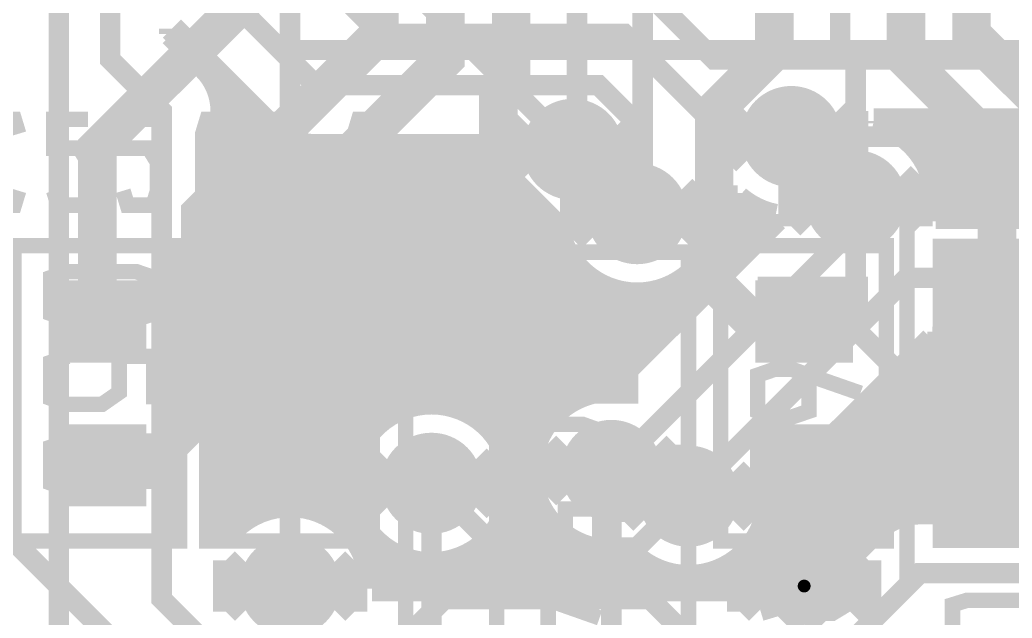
# Model space of a CAD drawing. Extents: x -10 to 131, y -93 to 209.
# Drawn here: x 1.14 to 10.95, y 40.32 to 46.24 of the extents above; entities that cross this region are included whole.
import ezdxf

# ---------------------------------------------------------------- set-up
doc = ezdxf.new("R2010")
doc.units = 0
doc.header["$MEASUREMENT"] = 0
doc.layers.get('0').update_dxf_attribs({"linetype": 'CONTINUOUS'})
for name, color, linetype in [('22-303-0_AST', 7, 'CONTINUOUS'), ('22-303-0_BOT', 2, 'CONTINUOUS'), ('22-303-0_DRD', 6, 'CONTINUOUS'), ('22-303-0_DRL', 1, 'CONTINUOUS'), ('22-303-0_GND', 3, 'CONTINUOUS'), ('22-303-0_IN1', 10, 'CONTINUOUS'), ('22-303-0_SMT', 9, 'CONTINUOUS'), ('22-303-0_SPT', 11, 'CONTINUOUS'), ('22-303-0_SST', 8, 'CONTINUOUS'), ('22-303-0_TOP', 15, 'CONTINUOUS'), ('THRUHOLE_TAP', 2, 'CONTINUOUS')]:
    doc.layers.add(name, color=color, linetype=linetype)

# ---------------------------------------------------------------- blocks, each defined once
blk = doc.blocks.new('ROUND_70')
at = {"const_width": 0.29972}
blk.add_lwpolyline([(-0.14986, 0, 1), (0.14986, 0, 1)], format="xyb", close=True, dxfattribs=at)
blk = doc.blocks.new('ROUND_116')
at = {"const_width": 0.10033}
blk.add_lwpolyline([(-0.050164, 0, 1), (0.050164, 0, 1)], format="xyb", close=True, dxfattribs=at)
blk = doc.blocks.new('ROUND_117')
at = {"const_width": 0.10033}
blk.add_lwpolyline([(-0.050164, 0, 1), (0.050164, 0, 1)], format="xyb", close=True, dxfattribs=at)
blk = doc.blocks.new('ROUND_98')
at = {"const_width": 0.50038}
blk.add_lwpolyline([(-0.25019, 0, 1), (0.25019, 0, 1)], format="xyb", close=True, dxfattribs=at)
blk = doc.blocks.new('ROUND_100')
at = {"const_width": 0.50038}
blk.add_lwpolyline([(-0.25019, 0, 1), (0.25019, 0, 1)], format="xyb", close=True, dxfattribs=at)
blk = doc.blocks.new('ROUND_101')
at = {"const_width": 0.0635}
blk.add_lwpolyline([(-0.03175, 0, 1), (0.03175, 0, 1)], format="xyb", close=True, dxfattribs=at)
blk = doc.blocks.new('RECTANGLE_3')
blk.add_solid([(0.4826, 0.4064), (0.4826, -0.4064), (-0.4826, 0.4064), (-0.4826, -0.4064)])
blk = doc.blocks.new('RECTANGLE_6')
blk.add_solid([(0.63627, 0.51308), (0.63627, -0.51308), (-0.63627, 0.51308), (-0.63627, -0.51308)])
blk = doc.blocks.new('RECTANGLE_8')
blk.add_solid([(0.9017, 0.508), (0.9017, -0.508), (-0.9017, 0.508), (-0.9017, -0.508)])
blk = doc.blocks.new('ROUND_108')
at = {"const_width": 0.10033}
blk.add_lwpolyline([(-0.050164, 0, 1), (0.050164, 0, 1)], format="xyb", close=True, dxfattribs=at)

msp = doc.modelspace()

# ---------------------------------------------------------------- linework, layer by layer
at = {"layer": '22-303-0_AST'}
for points, const_width in [([(11.84402, 54.38902), (11.84402, 45.94098), (3.7211, 45.94098), (3.39598, 46.2661), (3.39598, 48.21428), (3.7211, 48.5394), (3.39598, 48.86452), (3.39598, 54.38902), (11.84402, 54.38902)], 0.20066), ([(11.684, 40.767), (9.906, 40.767), (9.906, 44.323), (11.684, 44.323), (11.684, 40.767)], 0.1524), ([(1.0795, 44.0055), (1.0795, 41.0845), (2.7178, 41.0845), (2.7178, 44.0055), (1.0795, 44.0055)], 0.1524), ([(2.9845, 44.0055), (2.9845, 41.0845), (4.6228, 41.0845), (4.6228, 44.0055), (2.9845, 44.0055)], 0.1524), ([(8.0645, 44.0055), (8.0645, 41.0845), (9.7028, 41.0845), (9.7028, 44.0055), (8.0645, 44.0055)], 0.1524), ([(7.747, 38.608), (7.747, 43.942), (4.953, 43.942), (4.953, 38.608), (7.747, 38.608)], 0.1524), ([(1.6129, 43.27652), (1.44526, 43.33494), (1.44526, 43.69054), (1.6129, 43.74896), (2.29108, 43.74896), (2.46126, 43.69054), (2.46126, 43.33494), (2.29108, 43.27652)], 0.1524), ([(3.3909, 43.27652), (3.22326, 43.33494), (3.22326, 43.69054), (3.3909, 43.74896), (4.06908, 43.74896), (4.23926, 43.69054), (4.23926, 43.33494), (4.06908, 43.27652)], 0.1524), ([(8.93826, 43.62196), (8.93826, 43.26636), (9.1059, 43.14952), (9.27608, 43.14952), (9.44626, 43.26636), (9.44626, 43.62196), (8.43026, 43.62196)], 0.1524), ([(10.46734, 43.12158), (10.29716, 43.18), (10.29716, 43.5356), (10.46734, 43.59402), (11.14552, 43.59402), (11.31316, 43.5356), (11.31316, 43.18), (11.14552, 43.12158)], 0.1524), ([(8.93826, 43.32732), (8.43026, 43.14952)], 0.1524), ([(1.6129, 42.91076), (1.44526, 42.85234), (1.44526, 42.49674), (1.6129, 42.43832), (1.95326, 42.43832), (2.1209, 42.55516), (2.1209, 42.91076), (2.46126, 42.91076), (2.46126, 42.43832)], 0.1524), ([(3.3909, 42.91076), (3.22326, 42.85234), (3.22326, 42.49674), (3.3909, 42.43832), (3.73126, 42.43832), (3.8989, 42.55516), (3.8989, 42.91076), (4.23926, 42.91076), (4.23926, 42.43832)], 0.1524), ([(8.93826, 42.72534), (8.93826, 42.36974), (8.76808, 42.31132), (8.5979, 42.31132), (8.43026, 42.36974), (8.43026, 42.72534), (8.5979, 42.78376), (8.76808, 42.78376), (9.44626, 42.54754)], 0.1524), ([(10.46734, 42.75582), (10.29716, 42.6974), (10.29716, 42.3418), (10.46734, 42.28338), (10.80516, 42.28338), (10.97534, 42.40022), (10.97534, 42.75582), (11.31316, 42.75582), (11.31316, 42.28338)], 0.1524), ([(6.02234, 41.76522), (5.85216, 41.82364), (5.85216, 42.17924), (6.02234, 42.2402), (6.69798, 42.2402), (6.86816, 42.17924), (6.86816, 41.82364), (6.69798, 41.76522)], 0.1524), ([(3.56108, 41.60012), (3.56108, 42.07256), (4.23926, 41.83634), (4.23926, 41.71696), (3.22326, 41.71696)], 0.1524), ([(1.6129, 42.07256), (1.44526, 42.01414), (1.44526, 41.65854), (1.6129, 41.60012), (1.95326, 41.60012), (2.1209, 41.71696), (2.1209, 42.07256), (2.46126, 42.07256), (2.46126, 41.60012)], 0.1524), ([(8.43026, 41.47312), (8.43026, 41.94556), (9.1059, 41.47312), (9.27608, 41.47312), (9.44626, 41.53154), (9.44626, 41.88714), (9.27608, 41.94556)], 0.1524), ([(10.29716, 41.56202), (10.29716, 41.80078)], 0.1524), ([(10.29716, 41.6814), (11.31316, 41.6814), (11.14552, 41.80078)], 0.1524), ([(6.02234, 41.402), (5.85216, 41.34104), (5.85216, 40.98544), (6.02234, 40.92702), (6.36016, 40.92702), (6.53034, 41.0464), (6.53034, 41.402), (6.86816, 41.402), (6.86816, 40.92702)], 0.1524), ([(6.36016, 40.50284), (6.36016, 40.14724), (6.18998, 40.08882), (6.02234, 40.08882), (5.85216, 40.14724), (5.85216, 40.50284), (6.02234, 40.5638), (6.18998, 40.5638), (6.86816, 40.32504)], 0.1524)]:
    msp.add_lwpolyline(points, dxfattribs=dict(at, const_width=const_width))
at = {"layer": '22-303-0_BOT'}
for points, const_width in [([(14.986, -24.003), (13.843, -25.146), (4.826, -25.146), (3.81, -24.13), (3.81, 2.032), (-0.381, 6.223), (-0.381, 24.765), (-1.143, 25.527), (-1.143, 34.798), (1.524, 37.465), (1.524, 54.356), (5.969, 58.801), (5.969, 73.533), (6.604, 74.168), (6.604, 100.711)], 0.2032), ([(8.763, 45.085), (8.128, 45.085), (7.112, 46.101), (4.699, 46.101), (2.54, 48.26), (2.54, 50.292), (3.429, 51.181), (3.429, 52.324), (3.81, 52.705), (3.81, 53.594), (3.302, 54.102), (3.048, 54.102)], 0.2032), ([(17.526, 40.767), (10.033, 40.767), (9.271, 40.005), (3.048, 40.005), (2.54, 40.513), (2.54, 45.339), (2.032, 45.847), (2.032, 50.546), (2.794, 51.308), (2.794, 52.451)], 0.2032), ([(12.319, 45.847), (8.001, 45.847), (7.239, 46.609), (4.826, 46.609), (3.048, 48.387), (3.048, 49.022), (3.937, 49.911)], 0.2032), ([(2.667, 46.99), (4.064, 45.593), (6.858, 45.593), (7.239, 45.212), (7.239, 44.323)], 0.2032), ([(2.6416, 46.1518), (2.6416, 46.09846)], 0.254), ([(2.6416, 46.1518), (3.62712, 45.16882)], 0.254), ([(2.6416, 46.09846), (2.96418, 45.77588)], 0.254), ([(2.794, 45.9994), (2.74066, 45.9994)], 0.254), ([(2.794, 45.9994), (2.794, 45.94606)], 0.254), ([(3.0226, 45.7708), (2.96926, 45.7708)], 0.254), ([(3.0226, 45.7708), (3.0226, 45.70984)], 0.254), ([(3.2512, 45.5422), (3.11404, 45.5422)], 0.254), ([(3.2512, 45.5422), (3.2512, 41.22166)], 0.254), ([(3.1496, 45.339), (3.1496, 41.10482)], 0.254), ([(3.4798, 45.3136), (3.1496, 45.3136)], 0.254), ([(3.4798, 45.3136), (3.4798, 41.3766)], 0.254), ([(11.78814, 45.2374), (9.57834, 45.2374)], 0.254), ([(9.652, 45.2374), (9.652, 45.21708)], 0.254), ([(9.8806, 45.2374), (9.8806, 45.0977)], 0.254), ([(10.1092, 45.2374), (10.1092, 44.83354)], 0.254), ([(10.3378, 45.2374), (10.3378, 44.2976)], 0.254), ([(10.5664, 45.2374), (10.5664, 44.2976)], 0.254), ([(10.795, 45.2374), (10.795, 44.2976)], 0.254), ([(11.0236, 45.2374), (11.0236, 44.2976)], 0.254), ([(3.72618, 45.085), (3.1496, 45.085)], 0.254), ([(3.7084, 45.0977), (3.7084, 41.4401)], 0.254), ([(12.04976, 45.085), (9.89584, 45.085)], 0.254), ([(3.937, 44.9961), (3.937, 41.43756)], 0.254), ([(5.79628, 44.9834), (4.064, 44.9834)], 0.254), ([(4.1656, 44.9834), (4.1656, 41.3639)], 0.254), ([(4.3942, 44.9834), (4.3942, 41.19626)], 0.254), ([(4.6228, 44.9834), (4.6228, 42.21226)], 0.254), ([(4.8514, 44.9834), (4.8514, 42.3799)], 0.254), ([(5.08, 44.9834), (5.08, 42.45356)], 0.254), ([(5.3086, 44.9834), (5.3086, 42.4561)], 0.254), ([(5.5372, 44.9834), (5.5372, 42.3926)], 0.254), ([(5.7658, 44.9834), (5.7658, 42.23766)], 0.254), ([(5.79628, 44.9834), (5.79588, 44.958)], 0.254), ([(5.80136, 44.8564), (3.1496, 44.8564)], 0.254), ([(29.29128, 44.8564), (10.0965, 44.8564)], 0.254), ([(5.8674, 44.6278), (3.1496, 44.6278)], 0.254), ([(29.31668, 44.6278), (10.1854, 44.6278)], 0.254), ([(6.0198, 44.3992), (3.1496, 44.3992)], 0.254), ([(5.9944, 44.42714), (5.9944, 41.83634)], 0.254), ([(9.398, 44.45), (9.398, 44.196), (6.985, 41.783)], 0.2032), ([(8.33628, 44.3992), (8.04164, 44.3992)], 0.254), ([(8.0518, 44.48048), (8.0518, 43.71086)], 0.254), ([(8.23214, 44.4754), (8.128, 44.4754)], 0.254), ([(8.2804, 44.4373), (8.2804, 43.93946)], 0.254), ([(29.41574, 44.3992), (10.20318, 44.3992)], 0.254), ([(8.509, 44.31792), (8.509, 44.16806)], 0.254), ([(23.241, 44.2976), (10.19048, 44.2976)], 0.254), ([(6.223, 44.24426), (6.223, 42.0497)], 0.254), ([(8.6106, 44.26966), (6.92912, 42.58818)], 0.254), ([(8.60552, 44.29252), (8.61042, 44.26962)], 0.254), ([(6.42366, 44.1706), (3.1496, 44.1706)], 0.254), ([(6.4516, 44.14266), (6.4516, 42.39006)], 0.254), ([(8.509, 44.1706), (8.03148, 44.1706)], 0.254), ([(6.52526, 43.942), (3.1496, 43.942)], 0.254), ([(8.2804, 43.942), (7.9502, 43.942)], 0.254), ([(6.70814, 43.7134), (3.1496, 43.7134)], 0.254), ([(6.6802, 43.7388), (6.6802, 42.52976)], 0.254), ([(8.0518, 43.7134), (7.76732, 43.7134)], 0.254), ([(7.8232, 43.7642), (7.8232, 43.48226)], 0.254), ([(7.747, 41.529), (9.906, 43.688), (23.241, 43.688), (25.4, 41.529)], 0.2032), ([(6.9088, 43.5864), (6.9088, 42.58564)], 0.254), ([(7.1374, 43.52036), (7.1374, 42.79646)], 0.254), ([(7.366, 43.52544), (7.366, 43.02506)], 0.254), ([(7.5946, 43.59656), (7.5946, 43.25366)], 0.254), ([(7.8232, 43.4848), (3.1496, 43.4848)], 0.254), ([(7.5946, 43.2562), (3.1496, 43.2562)], 0.254), ([(7.366, 43.0276), (3.1496, 43.0276)], 0.254), ([(10.15746, 43.0784), (8.55218, 41.47312)], 0.254), ([(11.91514, 43.0276), (10.10666, 43.0276)], 0.254), ([(10.1092, 43.0276), (10.1092, 41.3766)], 0.254), ([(11.97864, 43.0784), (10.15746, 43.0784)], 0.254), ([(10.3378, 43.0784), (10.3378, 41.3766)], 0.254), ([(10.5664, 43.0784), (10.5664, 41.3766)], 0.254), ([(10.795, 43.0784), (10.795, 41.3766)], 0.254), ([(11.0236, 43.0784), (11.0236, 41.3766)], 0.254), ([(7.1374, 42.799), (3.1496, 42.799)], 0.254), ([(11.7348, 42.799), (9.87806, 42.799)], 0.254), ([(9.8806, 42.799), (9.8806, 41.35628)], 0.254), ([(6.80466, 42.5704), (3.1496, 42.5704)], 0.254), ([(11.65606, 42.5704), (9.64946, 42.5704)], 0.254), ([(9.652, 42.5704), (9.652, 41.24198)], 0.254), ([(4.78028, 42.3418), (3.1496, 42.3418)], 0.254), ([(6.4008, 42.3418), (5.63372, 42.3418)], 0.254), ([(11.6459, 42.3418), (9.42086, 42.3418)], 0.254), ([(9.4234, 42.3418), (9.4234, 41.01846)], 0.254), ([(4.54152, 42.1132), (3.1496, 42.1132)], 0.254), ([(6.2484, 42.1132), (5.87248, 42.1132)], 0.254), ([(11.70178, 42.1132), (9.19226, 42.1132)], 0.254), ([(9.1948, 42.1132), (9.1948, 40.78986)], 0.254), ([(4.4323, 41.8846), (3.1496, 41.8846)], 0.254), ([(6.18236, 41.8846), (5.9817, 41.8846)], 0.254), ([(11.84656, 41.8846), (8.96366, 41.8846)], 0.254), ([(8.9662, 41.8846), (8.9662, 40.6146)], 0.254), ([(4.39928, 41.656), (3.1496, 41.656)], 0.254), ([(6.18744, 41.656), (6.01472, 41.656)], 0.254), ([(12.192, 41.656), (8.73506, 41.656)], 0.254), ([(8.7376, 41.656), (8.7376, 40.6146)], 0.254), ([(5.9944, 41.47566), (5.9944, 40.6146)], 0.254), ([(6.223, 41.51376), (6.223, 40.6146)], 0.254), ([(3.62966, 41.4274), (3.1496, 41.4274)], 0.254), ([(4.4323, 41.4274), (3.99034, 41.4274)], 0.254), ([(6.25856, 41.4274), (5.9817, 41.4274)], 0.254), ([(12.57808, 41.4274), (8.5471, 41.4274)], 0.254), ([(12.63396, 41.3766), (10.033, 41.3766)], 0.254), ([(8.509, 41.25976), (8.509, 40.6146)], 0.254), ([(3.2258, 41.1988), (3.1496, 41.1988)], 0.254), ([(4.54152, 41.1988), (4.39166, 41.1988)], 0.254), ([(6.4262, 41.1988), (5.87248, 41.1988)], 0.254), ([(6.4516, 41.17594), (6.4516, 40.6146)], 0.254), ([(9.6012, 41.1988), (8.4836, 41.1988)], 0.254), ([(9.6012, 41.1988), (9.017, 40.6146)], 0.254), ([(4.6228, 41.0972), (4.6228, 40.6146)], 0.254), ([(5.7658, 41.0718), (5.7658, 40.6146)], 0.254), ([(4.78028, 40.9702), (4.5466, 40.9702)], 0.254), ([(7.1628, 40.9702), (5.63372, 40.9702)], 0.254), ([(6.6802, 41.0337), (6.6802, 40.6146)], 0.254), ([(6.9088, 40.97782), (6.9088, 40.6146)], 0.254), ([(7.1374, 40.99052), (7.1374, 40.6146)], 0.254), ([(9.3726, 40.9702), (8.32866, 40.9702)], 0.254), ([(4.8514, 40.92956), (4.8514, 40.6146)], 0.254), ([(5.5372, 40.9194), (5.5372, 40.6146)], 0.254), ([(8.2804, 40.92194), (8.2804, 40.6146)], 0.254), ([(5.08, 40.85844), (5.08, 40.6146)], 0.254), ([(5.3086, 40.85336), (5.3086, 40.6146)], 0.254), ([(7.366, 40.81526), (7.366, 40.6146)], 0.254), ([(8.0518, 40.7797), (8.0518, 40.6146)], 0.254), ([(7.56666, 40.7416), (4.6101, 40.7416)], 0.254), ([(7.5946, 40.73652), (7.5946, 40.6146)], 0.254), ([(7.8232, 40.72382), (7.8232, 40.6146)], 0.254), ([(9.144, 40.7416), (7.92734, 40.7416)], 0.254), ([(4.61772, 40.6146), (4.61653, 40.63992)], 0.254), ([(9.017, 40.6146), (4.61772, 40.6146)], 0.254)]:
    msp.add_lwpolyline(points, dxfattribs=dict(at, const_width=const_width))
at = {"layer": '22-303-0_BOT', "const_width": 0.254}
for points in [[(3.1496, 45.339, 0.1989124), (2.97105, 45.77005)], [(10.20572, 44.45, 0.3497048), (9.57834, 45.2374)], [(3.6322, 45.1612, 0.1989124), (4.064, 44.98234)], [(3.6322, 45.1612, 0.1989124), (4.064, 44.98234)], [(5.79628, 44.958, 0.3578586), (6.44652, 44.16552)], [(8.04672, 44.323, 0.0498521), (8.03074, 44.48287)], [(8.03148, 44.48302, 0.039767), (8.128, 44.47533)], [(8.23214, 44.4754, 0.1308139), (8.60545, 44.29215)], [(10.19048, 44.2976, 0.0475328), (10.205, 44.45)], [(7.239, 43.51528, 0.4142136), (8.04672, 44.323)], [(6.44652, 44.16552, 0.3578585), (7.239, 43.51528)], [(6.92912, 42.58818, 0.3940623), (6.17728, 41.783)], [(5.207, 42.46372, 0.4142136), (4.39928, 41.656)], [(6.01472, 41.656, 0.4142136), (5.207, 42.46372)], [(6.17728, 41.783, 0.4142136), (6.985, 40.97528)], [(4.39928, 41.656, 0.4142136), (5.207, 40.84828)], [(5.207, 40.84828, 0.4142136), (6.01472, 41.656)], [(7.747, 40.72128, 0.394063), (8.55218, 41.47312)], [(3.81, 41.44772, 0.2440532), (3.14948, 41.1049)], [(4.61772, 40.64, 0.4142136), (3.81, 41.44772)], [(10.033, 41.3766, 0.198913), (9.60195, 41.19805)], [(6.985, 40.97528, 0.0498519), (7.14487, 40.99126)], [(7.14502, 40.99052, 0.2134091), (7.747, 40.72132)]]:
    msp.add_lwpolyline(points, format="xyb", dxfattribs=at)
at = {"layer": '22-303-0_DRD', "const_width": 0.254}
for points in [[(8.128, 44.831), (8.763, 45.466)], [(8.763, 45.466), (9.398, 44.831)], [(5.969, 44.704), (6.604, 45.339)], [(6.604, 45.339), (7.239, 44.704)], [(8.128, 45.339), (8.128, 44.831)], [(8.763, 44.704), (8.128, 45.339)], [(9.398, 45.339), (8.763, 44.704)], [(9.398, 44.831), (9.398, 45.339)], [(5.969, 45.212), (5.969, 44.704)], [(6.604, 44.577), (5.969, 45.212)], [(7.239, 45.212), (6.604, 44.577)], [(7.239, 44.704), (7.239, 45.212)], [(8.763, 44.196), (9.398, 44.831)], [(8.763, 44.196), (9.398, 44.831)], [(9.398, 44.831), (10.033, 44.196)], [(9.398, 44.831), (10.033, 44.196)], [(6.604, 44.069), (7.239, 44.704)], [(7.239, 44.704), (7.874, 44.069)], [(8.763, 44.704), (8.763, 44.196)], [(9.398, 44.069), (8.763, 44.704)], [(8.763, 44.704), (8.763, 44.196)], [(9.398, 44.069), (8.763, 44.704)], [(10.033, 44.704), (9.398, 44.069)], [(10.033, 44.704), (9.398, 44.069)], [(10.033, 44.196), (10.033, 44.704)], [(10.033, 44.196), (10.033, 44.704)], [(6.604, 44.577), (6.604, 44.069)], [(7.239, 43.942), (6.604, 44.577)], [(7.874, 44.577), (7.239, 43.942)], [(7.874, 44.069), (7.874, 44.577)], [(6.35, 41.529), (6.985, 42.164)], [(6.985, 42.164), (7.62, 41.529)], [(4.572, 41.402), (5.207, 42.037)], [(5.207, 42.037), (5.842, 41.402)], [(6.35, 42.037), (6.35, 41.529)], [(6.985, 41.402), (6.35, 42.037)], [(7.62, 42.037), (6.985, 41.402)], [(7.62, 41.529), (7.62, 42.037)], [(4.572, 41.91), (4.572, 41.402)], [(5.207, 41.275), (4.572, 41.91)], [(5.842, 41.91), (5.207, 41.275)], [(5.842, 41.402), (5.842, 41.91)], [(7.112, 41.275), (7.747, 41.91)], [(7.747, 41.91), (8.382, 41.275)], [(7.112, 41.783), (7.112, 41.275)], [(7.747, 41.148), (7.112, 41.783)], [(8.382, 41.783), (7.747, 41.148)], [(8.382, 41.275), (8.382, 41.783)], [(3.175, 40.386), (3.81, 41.021)], [(3.81, 41.021), (4.445, 40.386)], [(8.255, 40.386), (8.89, 41.021)], [(8.255, 40.386), (8.89, 41.021)], [(8.89, 41.021), (9.525, 40.386)], [(8.89, 41.021), (9.525, 40.386)], [(3.175, 40.894), (3.175, 40.386)], [(3.81, 40.259), (3.175, 40.894)], [(4.445, 40.894), (3.81, 40.259)], [(4.445, 40.386), (4.445, 40.894)], [(8.255, 40.894), (8.255, 40.386)], [(8.89, 40.259), (8.255, 40.894)], [(8.255, 40.894), (8.255, 40.386)], [(8.89, 40.259), (8.255, 40.894)], [(9.525, 40.894), (8.89, 40.259)], [(9.525, 40.894), (8.89, 40.259)], [(9.525, 40.386), (9.525, 40.894)], [(9.525, 40.386), (9.525, 40.894)]]:
    msp.add_lwpolyline(points, dxfattribs=at)
at = {"layer": '22-303-0_IN1', "const_width": 0.2032}
for points in [[(3.81, 40.64), (3.81, 46.736), (2.032, 48.514), (2.032, 50.673), (3.937, 52.578), (3.937, 55.372), (4.191, 55.626)], [(6.604, 44.958), (3.937, 47.625), (3.937, 49.022)], [(13.335, 42.672), (10.922, 45.085), (8.763, 45.085)], [(9.398, 44.45), (9.398, 43.18), (12.573, 40.005), (12.573, 33.782)], [(6.985, 41.783), (6.985, 22.733), (8.382, 21.336)], [(2.667, 27.94), (3.048, 28.321), (3.048, 31.75), (5.207, 33.909), (5.207, 41.656)]]:
    msp.add_lwpolyline(points, dxfattribs=at)
at = {"layer": '22-303-0_SST'}
for points, const_width in [([(11.84402, 54.38902), (3.39598, 54.38902), (3.39598, 48.86452), (3.7211, 48.5394), (3.39598, 48.21428), (3.39598, 46.2661), (3.7211, 45.94098), (11.84402, 45.94098), (11.84402, 54.38902)], 0.20066), ([(1.12776, 44.54906), (1.08458, 44.40682), (0.83058, 44.40682), (0.7874, 44.54906), (0.7874, 45.11294), (0.83058, 45.25518), (1.08458, 45.25518), (1.12776, 45.11294)], 0.1524), ([(1.4732, 44.54906), (1.51638, 44.40682), (1.77038, 44.40682), (1.81356, 44.54906), (1.81356, 44.831), (1.7272, 44.9707), (1.4732, 44.9707), (1.4732, 45.25518), (1.81356, 45.25518)], 0.1524), ([(2.159, 44.54906), (2.20218, 44.40682), (2.45618, 44.40682), (2.49936, 44.54906), (2.49936, 44.831), (2.413, 44.9707), (2.159, 44.9707), (2.159, 45.25518), (2.49936, 45.25518)], 0.1524), ([(3.28676, 44.54906), (3.24358, 44.40682), (2.98958, 44.40682), (2.9464, 44.54906), (2.9464, 45.11294), (2.98958, 45.25518), (3.24358, 45.25518), (3.28676, 45.11294)], 0.1524), ([(3.6322, 44.54906), (3.67538, 44.40682), (3.92938, 44.40682), (3.97256, 44.54906), (3.97256, 44.831), (3.8862, 44.9707), (3.6322, 44.9707), (3.6322, 45.25518), (3.97256, 45.25518)], 0.1524), ([(4.65836, 44.68876), (4.318, 44.68876), (4.48818, 45.25518), (4.572, 45.25518), (4.572, 44.40682)], 0.1524), ([(11.684, 40.767), (11.684, 44.323), (9.906, 44.323), (9.906, 40.767), (11.684, 40.767)], 0.1524), ([(1.0795, 44.0055), (1.0795, 41.0845), (2.7178, 41.0845), (2.7178, 44.0055), (1.0795, 44.0055)], 0.1524), ([(2.9845, 44.0055), (2.9845, 41.0845), (4.6228, 41.0845), (4.6228, 44.0055), (2.9845, 44.0055)], 0.1524), ([(8.0645, 44.0055), (8.0645, 41.0845), (9.7028, 41.0845), (9.7028, 44.0055), (8.0645, 44.0055)], 0.1524), ([(7.747, 38.608), (4.953, 38.608), (4.953, 43.942), (7.747, 43.942), (7.747, 38.608)], 0.1524), ([(8.88746, 40.71112), (8.88746, 40.45712), (9.0297, 40.37076), (9.1694, 40.37076), (9.31164, 40.45712), (9.31164, 40.71112), (8.46582, 40.71112)], 0.1524), ([(8.88746, 40.49776), (8.46582, 40.37076)], 0.1524), ([(10.49528, 40.1574), (10.35558, 40.20058), (10.35558, 40.45458), (10.49528, 40.49776), (11.05916, 40.49776), (11.2014, 40.45458), (11.2014, 40.20058), (11.05916, 40.1574)], 0.1524)]:
    msp.add_lwpolyline(points, dxfattribs=dict(at, const_width=const_width))
at = {"layer": '22-303-0_TOP'}
for points, const_width in [([(4.69392, 47.11446), (4.69392, 46.09592), (2.921, 44.323), (2.921, 42.3418), (2.413, 41.8338), (1.905, 41.8338)], 0.381), ([(4.04622, 47.11446), (1.905, 44.97578), (1.905, 43.2562)], 0.381), ([(3.81, 43.2562), (3.81, 44.323), (5.34416, 45.85716), (5.34416, 47.11446)], 0.381), ([(5.9944, 47.11446), (5.9944, 45.593), (5.8674, 45.466), (5.8674, 44.6786), (6.35, 44.196), (6.35, 42.9514)], 0.381), ([(8.59536, 47.11446), (8.59536, 45.93336), (8.001, 45.339), (8.001, 43.6372), (8.382, 43.2562), (8.89, 43.2562)], 0.381), ([(10.795, 43.561), (10.795, 44.958), (9.89584, 45.85716), (9.89584, 47.11446)], 0.381), ([(12.44854, 44.7294), (11.9126, 44.7294), (10.54354, 46.09592), (10.54354, 47.11446)], 0.381), ([(6.64464, 47.11446), (6.64464, 45.085), (6.604, 45.04436), (6.604, 44.958)], 0.2032), ([(7.239, 44.323), (7.239, 44.39412), (7.29488, 44.45), (7.29488, 47.11446)], 0.2032), ([(9.2456, 47.11446), (9.2456, 45.9994), (9.398, 45.847), (9.398, 44.45)], 0.2032), ([(9.2456, 47.11446), (9.2456, 45.9994), (9.398, 45.847), (9.398, 44.45)], 0.2032), ([(10.541, 38.735), (9.271, 40.005), (7.874, 40.005), (7.366, 40.513), (5.334, 40.513), (4.826, 40.005), (2.159, 40.005), (-2.413, 44.577), (-3.0861, 45.2501), (-3.0861, 46.355)], 0.2032), ([(10.795, 43.561), (10.922, 43.42892), (12.44854, 43.42892)], 0.381), ([(8.89, 40.64), (8.89, 41.8338)], 0.381), ([(8.89, 41.8338), (8.89, 40.64)], 0.381), ([(3.81, 41.8338), (3.81, 40.64)], 0.2032), ([(5.207, 41.656), (5.842, 41.021), (7.239, 41.021), (7.747, 41.529)], 0.2032), ([(10.795, 41.529), (11.938, 41.529)], 0.381), ([(10.795, 41.529), (11.938, 41.529)], 0.381), ([(10.795, 41.529), (11.938, 41.529)], 0.381)]:
    msp.add_lwpolyline(points, dxfattribs=dict(at, const_width=const_width))

# ---------------------------------------------------------------- block references
at = {"layer": '22-303-0_BOT'}
for p in [(8.763, 45.085), (6.604, 44.958), (9.398, 44.45), (7.239, 44.323), (6.985, 41.783), (5.207, 41.656), (7.747, 41.529), (3.81, 40.64), (8.89, 40.64)]:
    msp.add_blockref('ROUND_70', p, dxfattribs=at)
at = {"layer": '22-303-0_DRL'}
for name, p in [('ROUND_117', (8.763, 45.085)), ('ROUND_116', (6.604, 44.958)), ('ROUND_117', (9.398, 44.45)), ('ROUND_117', (7.239, 44.323)), ('ROUND_117', (6.985, 41.783)), ('ROUND_117', (5.207, 41.656)), ('ROUND_117', (7.747, 41.529)), ('ROUND_117', (3.81, 40.64)), ('ROUND_117', (8.89, 40.64))]:
    msp.add_blockref(name, p, dxfattribs=at)
at = {"layer": '22-303-0_GND'}
for name, p in [('ROUND_100', (8.763, 45.085)), ('ROUND_98', (6.604, 44.958)), ('ROUND_100', (9.398, 44.45)), ('ROUND_100', (7.239, 44.323)), ('ROUND_100', (6.985, 41.783)), ('ROUND_100', (5.207, 41.656)), ('ROUND_100', (7.747, 41.529)), ('ROUND_100', (3.81, 40.64)), ('ROUND_101', (8.89, 40.64))]:
    msp.add_blockref(name, p, dxfattribs=at)
at = {"layer": '22-303-0_IN1'}
for p in [(8.763, 45.085), (6.604, 44.958), (9.398, 44.45), (7.239, 44.323), (6.985, 41.783), (5.207, 41.656), (7.747, 41.529), (3.81, 40.64), (8.89, 40.64)]:
    msp.add_blockref('ROUND_70', p, dxfattribs=at)
at = {"layer": '22-303-0_SMT'}
for name, p in [('RECTANGLE_6', (10.795, 43.561)), ('RECTANGLE_3', (1.905, 43.2562)), ('RECTANGLE_3', (3.81, 43.2562)), ('RECTANGLE_3', (8.89, 43.2562)), ('RECTANGLE_8', (6.35, 42.9514)), ('RECTANGLE_3', (1.905, 41.8338)), ('RECTANGLE_3', (3.81, 41.8338)), ('RECTANGLE_3', (8.89, 41.8338)), ('RECTANGLE_6', (10.795, 41.529))]:
    msp.add_blockref(name, p, dxfattribs=at)
at = {"layer": '22-303-0_SPT'}
for name, p in [('RECTANGLE_6', (10.795, 43.561)), ('RECTANGLE_3', (1.905, 43.2562)), ('RECTANGLE_3', (3.81, 43.2562)), ('RECTANGLE_3', (8.89, 43.2562)), ('RECTANGLE_8', (6.35, 42.9514)), ('RECTANGLE_3', (1.905, 41.8338)), ('RECTANGLE_3', (3.81, 41.8338)), ('RECTANGLE_3', (8.89, 41.8338)), ('RECTANGLE_6', (10.795, 41.529))]:
    msp.add_blockref(name, p, dxfattribs=at)
at = {"layer": '22-303-0_TOP'}
for name, p in [('ROUND_70', (8.763, 45.085)), ('ROUND_70', (6.604, 44.958)), ('ROUND_70', (9.398, 44.45)), ('ROUND_70', (7.239, 44.323)), ('RECTANGLE_6', (10.795, 43.561)), ('RECTANGLE_3', (1.905, 43.2562)), ('RECTANGLE_3', (3.81, 43.2562)), ('RECTANGLE_3', (8.89, 43.2562)), ('RECTANGLE_8', (6.35, 42.9514)), ('RECTANGLE_3', (1.905, 41.8338)), ('RECTANGLE_3', (3.81, 41.8338)), ('RECTANGLE_3', (8.89, 41.8338)), ('ROUND_70', (6.985, 41.783)), ('RECTANGLE_6', (10.795, 41.529)), ('ROUND_70', (5.207, 41.656)), ('ROUND_70', (7.747, 41.529)), ('ROUND_70', (3.81, 40.64)), ('ROUND_70', (8.89, 40.64))]:
    msp.add_blockref(name, p, dxfattribs=at)
at = {"layer": 'THRUHOLE_TAP'}
for p in [(8.763, 45.085), (6.604, 44.958), (9.398, 44.45), (7.239, 44.323), (6.985, 41.783), (5.207, 41.656), (7.747, 41.529), (3.81, 40.64), (8.89, 40.64)]:
    msp.add_blockref('ROUND_108', p, dxfattribs=at)

doc.saveas('drawing.dxf')
